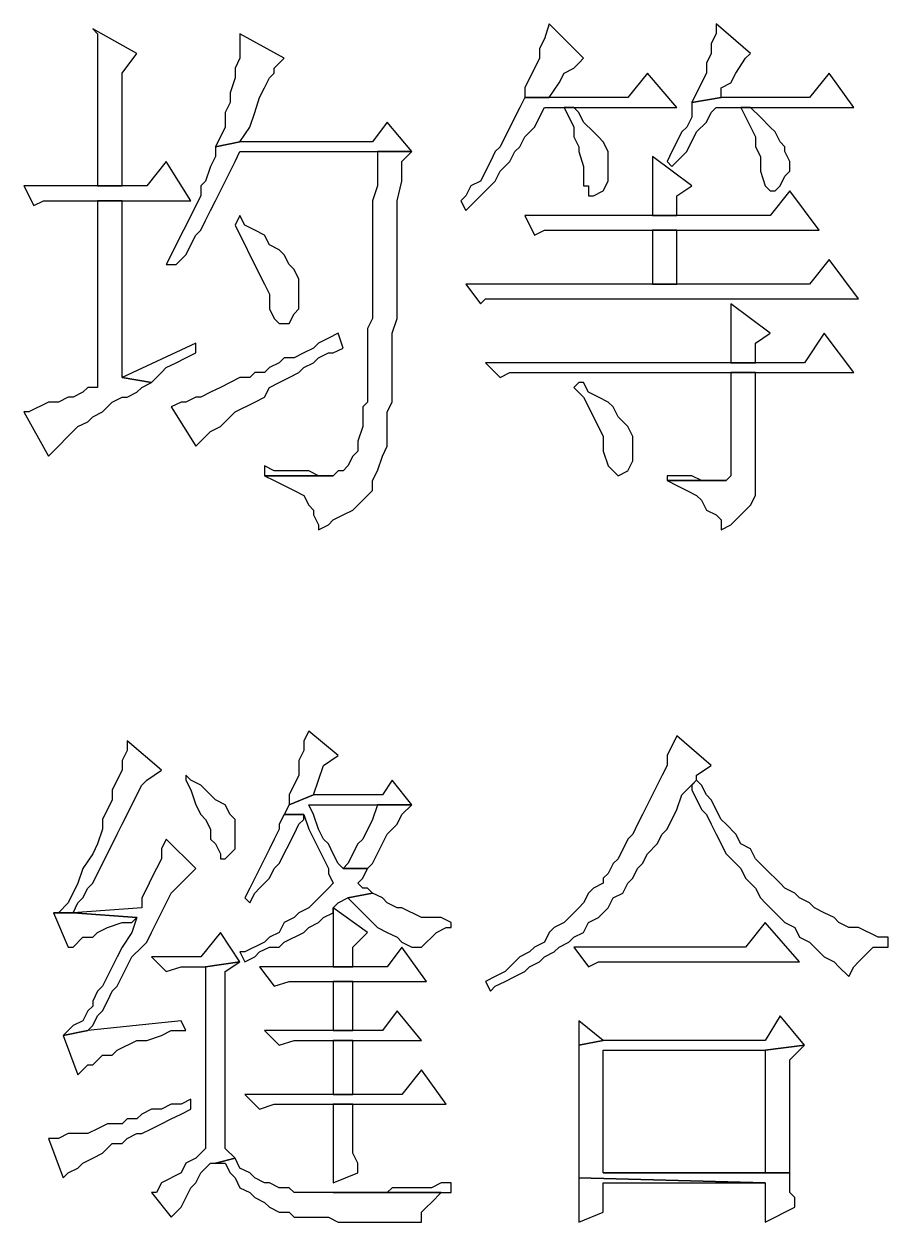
# Model space of a CAD drawing. Extents: x -15.4 to 0.8, y 0.3 to 11.8.
# Drawn here: x -1.4779 to -1.3313, y 10.1069 to 10.3102 of the extents above; entities that cross this region are included whole.
import ezdxf

# ---------------------------------------------------------------- set-up
doc = ezdxf.new("R2010")
doc.units = 0
doc.header["$MEASUREMENT"] = 0
doc.linetypes.add('AUSGEZOGEN', pattern=[0])
doc.layers.get('0').update_dxf_attribs({"linetype": 'AUSGEZOGEN'})

msp = doc.modelspace()

# ---------------------------------------------------------------- linework, layer by layer
for points in [[(-1.46628, 10.3094), (-1.46545, 10.30856), (-1.46545, 10.30856), (-1.46545, 10.28273), (-1.46545, 10.28273), (-1.46128, 10.28273), (-1.46128, 10.28273), (-1.46128, 10.3019), (-1.46128, 10.3019), (-1.45878, 10.30523), (-1.46628, 10.3094)], [(-1.38878, 10.31023), (-1.38961, 10.30773), (-1.38961, 10.30773), (-1.39045, 10.30606), (-1.39045, 10.30606), (-1.39045, 10.3044), (-1.39045, 10.3044), (-1.39295, 10.2994), (-1.39295, 10.2994), (-1.39295, 10.29773), (-1.39295, 10.29773), (-1.38878, 10.29773), (-1.38878, 10.29773), (-1.38711, 10.30023), (-1.38711, 10.30023), (-1.38628, 10.3019), (-1.38628, 10.3019), (-1.38461, 10.30273), (-1.38461, 10.30273), (-1.38378, 10.30356), (-1.38378, 10.30356), (-1.38295, 10.3044), (-1.38878, 10.31023)], [(-1.36045, 10.31023), (-1.36045, 10.30856), (-1.36045, 10.30856), (-1.36128, 10.3069), (-1.36128, 10.3069), (-1.36128, 10.30523), (-1.36128, 10.30523), (-1.36211, 10.30356), (-1.36211, 10.30356), (-1.36211, 10.3019), (-1.36211, 10.3019), (-1.36295, 10.30023), (-1.36295, 10.30023), (-1.36461, 10.2969), (-1.36461, 10.2969), (-1.35961, 10.29773), (-1.35961, 10.29773), (-1.35961, 10.2994), (-1.35961, 10.2994), (-1.35795, 10.30023), (-1.35795, 10.30023), (-1.35711, 10.3019), (-1.35711, 10.3019), (-1.35545, 10.3044), (-1.35545, 10.3044), (-1.35461, 10.30523), (-1.36045, 10.31023)], [(-1.44128, 10.30856), (-1.44128, 10.3044), (-1.44128, 10.3044), (-1.44211, 10.30273), (-1.44211, 10.30273), (-1.44211, 10.30106), (-1.44211, 10.30106), (-1.44295, 10.29856), (-1.44295, 10.29856), (-1.44295, 10.2969), (-1.44295, 10.2969), (-1.44378, 10.29523), (-1.44378, 10.29523), (-1.44378, 10.29273), (-1.44378, 10.29273), (-1.44545, 10.2894), (-1.44545, 10.2894), (-1.44128, 10.29023), (-1.44128, 10.29023), (-1.43961, 10.29273), (-1.43961, 10.29273), (-1.43878, 10.29523), (-1.43878, 10.29523), (-1.43795, 10.29773), (-1.43795, 10.29773), (-1.43711, 10.2994), (-1.43711, 10.2994), (-1.43628, 10.30106), (-1.43628, 10.30106), (-1.43545, 10.3019), (-1.43545, 10.3019), (-1.43545, 10.30273), (-1.43545, 10.30273), (-1.43378, 10.3044), (-1.44128, 10.30856)], [(-1.37211, 10.3019), (-1.37545, 10.29773), (-1.37545, 10.29773), (-1.39295, 10.29773), (-1.39295, 10.29773), (-1.39378, 10.29606), (-1.39378, 10.29606), (-1.39461, 10.2944), (-1.39461, 10.2944), (-1.39711, 10.2894), (-1.39711, 10.2894), (-1.39795, 10.28856), (-1.39795, 10.28856), (-1.39878, 10.2869), (-1.39878, 10.2869), (-1.40045, 10.28356), (-1.40045, 10.28356), (-1.40211, 10.28273), (-1.40211, 10.28273), (-1.40295, 10.28106), (-1.40295, 10.28106), (-1.40378, 10.28023), (-1.40378, 10.28023), (-1.40295, 10.27856), (-1.40295, 10.27856), (-1.39795, 10.28356), (-1.39795, 10.28356), (-1.39711, 10.28523), (-1.39711, 10.28523), (-1.39545, 10.2869), (-1.39545, 10.2869), (-1.39461, 10.28856), (-1.39461, 10.28856), (-1.39378, 10.2894), (-1.39378, 10.2894), (-1.39295, 10.29106), (-1.39295, 10.29106), (-1.39128, 10.29273), (-1.39128, 10.29273), (-1.38961, 10.29606), (-1.38961, 10.29606), (-1.36711, 10.29606), (-1.37211, 10.3019)], [(-1.34128, 10.3019), (-1.34461, 10.29773), (-1.34461, 10.29773), (-1.35961, 10.29773), (-1.35961, 10.29773), (-1.36461, 10.2969), (-1.36461, 10.2969), (-1.36461, 10.2944), (-1.36461, 10.2944), (-1.36545, 10.29273), (-1.36545, 10.29273), (-1.36628, 10.2919), (-1.36628, 10.2919), (-1.36795, 10.28856), (-1.36795, 10.28856), (-1.36878, 10.2869), (-1.36878, 10.2869), (-1.36795, 10.28606), (-1.36795, 10.28606), (-1.36628, 10.28773), (-1.36628, 10.28773), (-1.36545, 10.28856), (-1.36545, 10.28856), (-1.36378, 10.2919), (-1.36378, 10.2919), (-1.36211, 10.29356), (-1.36211, 10.29356), (-1.36128, 10.29523), (-1.36128, 10.29523), (-1.36045, 10.29606), (-1.36045, 10.29606), (-1.33711, 10.29606), (-1.34128, 10.3019)], [(-1.38461, 10.29606), (-1.38628, 10.29606), (-1.38628, 10.29606), (-1.38461, 10.29273), (-1.38461, 10.29273), (-1.38461, 10.29106), (-1.38461, 10.29106), (-1.38378, 10.2894), (-1.38378, 10.2894), (-1.38378, 10.28856), (-1.38378, 10.28856), (-1.38295, 10.28606), (-1.38295, 10.28606), (-1.38295, 10.28273), (-1.38295, 10.28273), (-1.38211, 10.28273), (-1.38211, 10.28273), (-1.38211, 10.28106), (-1.38211, 10.28106), (-1.38128, 10.28106), (-1.38128, 10.28106), (-1.37961, 10.2819), (-1.37961, 10.2819), (-1.37878, 10.28356), (-1.37878, 10.28356), (-1.37878, 10.28856), (-1.37878, 10.28856), (-1.37961, 10.29023), (-1.37961, 10.29023), (-1.38045, 10.29106), (-1.38045, 10.29106), (-1.38128, 10.2919), (-1.38128, 10.2919), (-1.38295, 10.29356), (-1.38295, 10.29356), (-1.38378, 10.29523), (-1.38461, 10.29606)], [(-1.35461, 10.29606), (-1.35628, 10.29606), (-1.35628, 10.29606), (-1.35378, 10.29106), (-1.35378, 10.29106), (-1.35378, 10.2894), (-1.35378, 10.2894), (-1.35295, 10.28773), (-1.35295, 10.28773), (-1.35295, 10.28523), (-1.35295, 10.28523), (-1.35211, 10.28273), (-1.35211, 10.28273), (-1.35128, 10.2819), (-1.35128, 10.2819), (-1.35045, 10.2819), (-1.35045, 10.2819), (-1.34961, 10.28273), (-1.34961, 10.28273), (-1.34878, 10.2844), (-1.34878, 10.2844), (-1.34795, 10.28523), (-1.34795, 10.28523), (-1.34795, 10.2869), (-1.34795, 10.2869), (-1.34878, 10.28856), (-1.34878, 10.28856), (-1.34878, 10.2894), (-1.34878, 10.2894), (-1.34961, 10.29023), (-1.34961, 10.29023), (-1.35045, 10.2919), (-1.35045, 10.2919), (-1.35128, 10.29273), (-1.35128, 10.29273), (-1.35295, 10.2944), (-1.35295, 10.2944), (-1.35461, 10.29606), (-1.35461, 10.29606)], [(-1.41628, 10.29356), (-1.41878, 10.29023), (-1.41878, 10.29023), (-1.44128, 10.29023), (-1.44128, 10.29023), (-1.44545, 10.2894), (-1.44545, 10.2894), (-1.44545, 10.28773), (-1.44545, 10.28773), (-1.44628, 10.28606), (-1.44628, 10.28606), (-1.44711, 10.28356), (-1.44711, 10.28356), (-1.44795, 10.28273), (-1.44795, 10.28273), (-1.44795, 10.28106), (-1.44795, 10.28106), (-1.45378, 10.2694), (-1.45378, 10.2694), (-1.45211, 10.2694), (-1.45211, 10.2694), (-1.45128, 10.27023), (-1.45128, 10.27023), (-1.45045, 10.27106), (-1.45045, 10.27106), (-1.44878, 10.2744), (-1.44878, 10.2744), (-1.44795, 10.27523), (-1.44795, 10.27523), (-1.44711, 10.2769), (-1.44711, 10.2769), (-1.44628, 10.27856), (-1.44628, 10.27856), (-1.44545, 10.28023), (-1.44545, 10.28023), (-1.44211, 10.2869), (-1.44211, 10.2869), (-1.44128, 10.28856), (-1.44128, 10.28856), (-1.41211, 10.28856), (-1.41628, 10.29356)], [(-1.45378, 10.2869), (-1.45711, 10.28273), (-1.45711, 10.28273), (-1.47795, 10.28273), (-1.47795, 10.28273), (-1.47628, 10.2794), (-1.47628, 10.2794), (-1.47461, 10.28023), (-1.47461, 10.28023), (-1.44961, 10.28023), (-1.45378, 10.2869)], [(-1.41211, 10.28856), (-1.41795, 10.28856), (-1.41795, 10.28856), (-1.41795, 10.28273), (-1.41795, 10.28273), (-1.41878, 10.28023), (-1.41878, 10.28023), (-1.41878, 10.26023), (-1.41878, 10.26023), (-1.41961, 10.25856), (-1.41961, 10.25856), (-1.41961, 10.24606), (-1.41961, 10.24606), (-1.42045, 10.24523), (-1.42045, 10.24523), (-1.42045, 10.2419), (-1.42045, 10.2419), (-1.42128, 10.2394), (-1.42128, 10.2394), (-1.42128, 10.23773), (-1.42128, 10.23773), (-1.42211, 10.2369), (-1.42211, 10.2369), (-1.42295, 10.23523), (-1.42295, 10.23523), (-1.42378, 10.2344), (-1.42378, 10.2344), (-1.42461, 10.2344), (-1.42461, 10.2344), (-1.42545, 10.23356), (-1.42545, 10.23356), (-1.43711, 10.23356), (-1.43711, 10.23356), (-1.43545, 10.23273), (-1.43545, 10.23273), (-1.43378, 10.2319), (-1.43378, 10.2319), (-1.43211, 10.23106), (-1.43211, 10.23106), (-1.43045, 10.23023), (-1.43045, 10.23023), (-1.42961, 10.22856), (-1.42961, 10.22856), (-1.42878, 10.22773), (-1.42878, 10.22773), (-1.42878, 10.2269), (-1.42878, 10.2269), (-1.42795, 10.22523), (-1.42795, 10.22523), (-1.42795, 10.2244), (-1.42795, 10.2244), (-1.42628, 10.22523), (-1.42628, 10.22523), (-1.42545, 10.22606), (-1.42545, 10.22606), (-1.42378, 10.2269), (-1.42378, 10.2269), (-1.42211, 10.22773), (-1.42211, 10.22773), (-1.42128, 10.22856), (-1.42128, 10.22856), (-1.42045, 10.2294), (-1.42045, 10.2294), (-1.41961, 10.23023), (-1.41961, 10.23023), (-1.41878, 10.23106), (-1.41878, 10.23106), (-1.41878, 10.23273), (-1.41878, 10.23273), (-1.41795, 10.2344), (-1.41795, 10.2344), (-1.41711, 10.2369), (-1.41711, 10.2369), (-1.41628, 10.23856), (-1.41628, 10.23856), (-1.41628, 10.2444), (-1.41628, 10.2444), (-1.41545, 10.24606), (-1.41545, 10.24606), (-1.41545, 10.25773), (-1.41545, 10.25773), (-1.41461, 10.26023), (-1.41461, 10.26023), (-1.41461, 10.28023), (-1.41461, 10.28023), (-1.41378, 10.28356), (-1.41378, 10.28356), (-1.41378, 10.2869), (-1.41211, 10.28856)], [(-1.37128, 10.28773), (-1.37128, 10.27773), (-1.37128, 10.27773), (-1.36711, 10.27773), (-1.36711, 10.27773), (-1.36711, 10.28106), (-1.36711, 10.28106), (-1.36461, 10.28273), (-1.37128, 10.28773)], [(-1.34795, 10.2819), (-1.35128, 10.27773), (-1.35128, 10.27773), (-1.39295, 10.27773), (-1.39295, 10.27773), (-1.39128, 10.2744), (-1.39128, 10.2744), (-1.38961, 10.27523), (-1.38961, 10.27523), (-1.34295, 10.27523), (-1.34795, 10.2819)], [(-1.46128, 10.28023), (-1.46545, 10.28023), (-1.46545, 10.28023), (-1.46545, 10.24856), (-1.46545, 10.24856), (-1.46711, 10.24856), (-1.46711, 10.24856), (-1.46795, 10.24773), (-1.46795, 10.24773), (-1.46961, 10.2469), (-1.46961, 10.2469), (-1.47045, 10.2469), (-1.47045, 10.2469), (-1.47211, 10.24606), (-1.47211, 10.24606), (-1.47378, 10.24606), (-1.47378, 10.24606), (-1.47711, 10.2444), (-1.47711, 10.2444), (-1.47795, 10.2444), (-1.47795, 10.2444), (-1.47378, 10.2369), (-1.47378, 10.2369), (-1.46878, 10.2419), (-1.46878, 10.2419), (-1.46711, 10.24273), (-1.46711, 10.24273), (-1.46628, 10.24356), (-1.46628, 10.24356), (-1.46461, 10.2444), (-1.46461, 10.2444), (-1.46295, 10.24606), (-1.46295, 10.24606), (-1.46128, 10.2469), (-1.46128, 10.2469), (-1.46045, 10.2469), (-1.46045, 10.2469), (-1.45878, 10.24773), (-1.45878, 10.24773), (-1.45795, 10.24856), (-1.45795, 10.24856), (-1.45628, 10.2494), (-1.45628, 10.2494), (-1.46128, 10.25023), (-1.46128, 10.28023)], [(-1.44128, 10.27773), (-1.44211, 10.27606), (-1.44211, 10.27606), (-1.43795, 10.26773), (-1.43795, 10.26773), (-1.43711, 10.26606), (-1.43711, 10.26606), (-1.43628, 10.2644), (-1.43628, 10.2644), (-1.43628, 10.2619), (-1.43628, 10.2619), (-1.43545, 10.26023), (-1.43545, 10.26023), (-1.43461, 10.2594), (-1.43461, 10.2594), (-1.43295, 10.2594), (-1.43295, 10.2594), (-1.43211, 10.26106), (-1.43211, 10.26106), (-1.43128, 10.2619), (-1.43128, 10.2619), (-1.43128, 10.2669), (-1.43128, 10.2669), (-1.43211, 10.26856), (-1.43211, 10.26856), (-1.43295, 10.2694), (-1.43295, 10.2694), (-1.43378, 10.27106), (-1.43378, 10.27106), (-1.43461, 10.2719), (-1.43461, 10.2719), (-1.43628, 10.27273), (-1.43628, 10.27273), (-1.43711, 10.2744), (-1.43711, 10.2744), (-1.43878, 10.27523), (-1.43878, 10.27523), (-1.44045, 10.27606), (-1.44128, 10.27773)], [(-1.36711, 10.26606), (-1.36711, 10.27523), (-1.36711, 10.27523), (-1.37128, 10.27523), (-1.37128, 10.27523), (-1.37128, 10.26606), (-1.37128, 10.26606), (-1.36711, 10.26606), (-1.36711, 10.26606)], [(-1.34128, 10.27023), (-1.34461, 10.26606), (-1.34461, 10.26606), (-1.40295, 10.26606), (-1.40295, 10.26606), (-1.40045, 10.26273), (-1.40045, 10.26273), (-1.39961, 10.26356), (-1.39961, 10.26356), (-1.33628, 10.26356), (-1.34128, 10.27023)], [(-1.35795, 10.26273), (-1.35795, 10.25273), (-1.35795, 10.25273), (-1.35378, 10.25273), (-1.35378, 10.25273), (-1.35378, 10.25606), (-1.35378, 10.25606), (-1.35128, 10.25773), (-1.35795, 10.26273)], [(-1.42461, 10.25773), (-1.42628, 10.2569), (-1.42628, 10.2569), (-1.42795, 10.25606), (-1.42795, 10.25606), (-1.42878, 10.25523), (-1.42878, 10.25523), (-1.43045, 10.2544), (-1.43045, 10.2544), (-1.43211, 10.25356), (-1.43211, 10.25356), (-1.43378, 10.25356), (-1.43378, 10.25356), (-1.43461, 10.25273), (-1.43461, 10.25273), (-1.43628, 10.2519), (-1.43628, 10.2519), (-1.43711, 10.25106), (-1.43711, 10.25106), (-1.43878, 10.25106), (-1.43878, 10.25106), (-1.43961, 10.25023), (-1.43961, 10.25023), (-1.44128, 10.25023), (-1.44128, 10.25023), (-1.44295, 10.2494), (-1.44295, 10.2494), (-1.44461, 10.24856), (-1.44461, 10.24856), (-1.44628, 10.24773), (-1.44628, 10.24773), (-1.44795, 10.2469), (-1.44795, 10.2469), (-1.44878, 10.2469), (-1.44878, 10.2469), (-1.45045, 10.24606), (-1.45045, 10.24606), (-1.45128, 10.24606), (-1.45128, 10.24606), (-1.45295, 10.24523), (-1.45295, 10.24523), (-1.44878, 10.23856), (-1.44878, 10.23856), (-1.44628, 10.24106), (-1.44628, 10.24106), (-1.44461, 10.2419), (-1.44461, 10.2419), (-1.44211, 10.2444), (-1.44211, 10.2444), (-1.43878, 10.24606), (-1.43878, 10.24606), (-1.43711, 10.2469), (-1.43711, 10.2469), (-1.43628, 10.24856), (-1.43628, 10.24856), (-1.43461, 10.2494), (-1.43461, 10.2494), (-1.43295, 10.25023), (-1.43295, 10.25023), (-1.43128, 10.25106), (-1.43128, 10.25106), (-1.43045, 10.2519), (-1.43045, 10.2519), (-1.42878, 10.25273), (-1.42878, 10.25273), (-1.42795, 10.25356), (-1.42795, 10.25356), (-1.42628, 10.2544), (-1.42628, 10.2544), (-1.42545, 10.2544), (-1.42545, 10.2544), (-1.42378, 10.25523), (-1.42461, 10.25773)], [(-1.34211, 10.25773), (-1.34545, 10.25273), (-1.34545, 10.25273), (-1.39961, 10.25273), (-1.39961, 10.25273), (-1.39711, 10.25023), (-1.39711, 10.25023), (-1.39545, 10.25106), (-1.39545, 10.25106), (-1.33711, 10.25106), (-1.34211, 10.25773)], [(-1.44878, 10.25606), (-1.46128, 10.25023), (-1.46128, 10.25023), (-1.45628, 10.2494), (-1.45628, 10.2494), (-1.45461, 10.25106), (-1.45461, 10.25106), (-1.45378, 10.2519), (-1.45378, 10.2519), (-1.45211, 10.25273), (-1.45211, 10.25273), (-1.45045, 10.25356), (-1.45045, 10.25356), (-1.44878, 10.2544), (-1.44878, 10.25606)], [(-1.35378, 10.25106), (-1.35795, 10.25106), (-1.35795, 10.25106), (-1.35795, 10.23356), (-1.35795, 10.23356), (-1.35878, 10.23273), (-1.35878, 10.23273), (-1.36878, 10.23273), (-1.36878, 10.23273), (-1.36711, 10.2319), (-1.36711, 10.2319), (-1.36545, 10.23106), (-1.36545, 10.23106), (-1.36378, 10.23023), (-1.36378, 10.23023), (-1.36295, 10.2294), (-1.36295, 10.2294), (-1.36211, 10.22773), (-1.36211, 10.22773), (-1.36045, 10.2269), (-1.36045, 10.2269), (-1.35961, 10.22606), (-1.35961, 10.22606), (-1.35961, 10.2244), (-1.35961, 10.2244), (-1.35795, 10.22523), (-1.35795, 10.22523), (-1.35628, 10.2269), (-1.35628, 10.2269), (-1.35545, 10.22773), (-1.35545, 10.22773), (-1.35461, 10.22856), (-1.35461, 10.22856), (-1.35378, 10.23023), (-1.35378, 10.23023), (-1.35378, 10.2344), (-1.35378, 10.25106)], [(-1.38378, 10.2494), (-1.38461, 10.24856), (-1.38461, 10.24856), (-1.38295, 10.2469), (-1.38295, 10.2469), (-1.38211, 10.24523), (-1.38211, 10.24523), (-1.37961, 10.24023), (-1.37961, 10.24023), (-1.37961, 10.23773), (-1.37961, 10.23773), (-1.37878, 10.23523), (-1.37878, 10.23523), (-1.37795, 10.2344), (-1.37795, 10.2344), (-1.37711, 10.23356), (-1.37711, 10.23356), (-1.37545, 10.2344), (-1.37545, 10.2344), (-1.37461, 10.23606), (-1.37461, 10.23606), (-1.37461, 10.24023), (-1.37461, 10.24023), (-1.37545, 10.2419), (-1.37545, 10.2419), (-1.37711, 10.24356), (-1.37711, 10.24356), (-1.37795, 10.24523), (-1.37795, 10.24523), (-1.37878, 10.24606), (-1.37878, 10.24606), (-1.38045, 10.2469), (-1.38045, 10.2469), (-1.38211, 10.24773), (-1.38211, 10.24773), (-1.38295, 10.2494), (-1.38378, 10.2494)], [(-1.43711, 10.23523), (-1.43711, 10.23356), (-1.43711, 10.23356), (-1.42545, 10.23356), (-1.42545, 10.23356), (-1.42795, 10.23356), (-1.42795, 10.23356), (-1.42961, 10.2344), (-1.42961, 10.2344), (-1.43545, 10.2344), (-1.43711, 10.23523)], [(-1.36878, 10.23356), (-1.36878, 10.23273), (-1.36878, 10.23273), (-1.35878, 10.23273), (-1.35878, 10.23273), (-1.36295, 10.23273), (-1.36295, 10.23273), (-1.36461, 10.23356), (-1.36461, 10.23356), (-1.36711, 10.23356), (-1.36878, 10.23356)], [(-1.42961, 10.19023), (-1.43045, 10.18856), (-1.43045, 10.18856), (-1.43045, 10.1869), (-1.43045, 10.1869), (-1.43128, 10.18523), (-1.43128, 10.18523), (-1.43128, 10.18273), (-1.43128, 10.18273), (-1.43295, 10.1794), (-1.43295, 10.1794), (-1.43295, 10.17773), (-1.43295, 10.17773), (-1.42878, 10.1794), (-1.42878, 10.1794), (-1.42711, 10.1844), (-1.42711, 10.1844), (-1.42461, 10.18606), (-1.42961, 10.19023)], [(-1.36711, 10.1894), (-1.36878, 10.18606), (-1.36878, 10.18606), (-1.36878, 10.1844), (-1.36878, 10.1844), (-1.36961, 10.18273), (-1.36961, 10.18273), (-1.37295, 10.17606), (-1.37295, 10.17606), (-1.37378, 10.1744), (-1.37378, 10.1744), (-1.37461, 10.17273), (-1.37461, 10.17273), (-1.37545, 10.1719), (-1.37545, 10.1719), (-1.37711, 10.16856), (-1.37711, 10.16856), (-1.37795, 10.16773), (-1.37795, 10.16773), (-1.37878, 10.16606), (-1.37878, 10.16606), (-1.37961, 10.16523), (-1.37961, 10.16523), (-1.37961, 10.1644), (-1.37961, 10.1644), (-1.38128, 10.16356), (-1.38128, 10.16356), (-1.38211, 10.16273), (-1.38211, 10.16273), (-1.38295, 10.16106), (-1.38295, 10.16106), (-1.38378, 10.16023), (-1.38378, 10.16023), (-1.38628, 10.15773), (-1.38628, 10.15773), (-1.38795, 10.1569), (-1.38795, 10.1569), (-1.38878, 10.15606), (-1.38878, 10.15606), (-1.38961, 10.1544), (-1.38961, 10.1544), (-1.39128, 10.15356), (-1.39128, 10.15356), (-1.39211, 10.15273), (-1.39211, 10.15273), (-1.39378, 10.1519), (-1.39378, 10.1519), (-1.39545, 10.15023), (-1.39545, 10.15023), (-1.39628, 10.1494), (-1.39628, 10.1494), (-1.39795, 10.14856), (-1.39795, 10.14856), (-1.39961, 10.14773), (-1.39961, 10.14773), (-1.39878, 10.14606), (-1.39878, 10.14606), (-1.39795, 10.1469), (-1.39795, 10.1469), (-1.39628, 10.14773), (-1.39628, 10.14773), (-1.39461, 10.14856), (-1.39461, 10.14856), (-1.39295, 10.1494), (-1.39295, 10.1494), (-1.39211, 10.15023), (-1.39211, 10.15023), (-1.39045, 10.15106), (-1.39045, 10.15106), (-1.38961, 10.1519), (-1.38961, 10.1519), (-1.38795, 10.15273), (-1.38795, 10.15273), (-1.38711, 10.15356), (-1.38711, 10.15356), (-1.38545, 10.1544), (-1.38545, 10.1544), (-1.38461, 10.15523), (-1.38461, 10.15523), (-1.38295, 10.15606), (-1.38295, 10.15606), (-1.38211, 10.15773), (-1.38211, 10.15773), (-1.38045, 10.15856), (-1.38045, 10.15856), (-1.37878, 10.16023), (-1.37878, 10.16023), (-1.37795, 10.1619), (-1.37795, 10.1619), (-1.37628, 10.16273), (-1.37628, 10.16273), (-1.37545, 10.1644), (-1.37545, 10.1644), (-1.37461, 10.16523), (-1.37461, 10.16523), (-1.37378, 10.1669), (-1.37378, 10.1669), (-1.37295, 10.16773), (-1.37295, 10.16773), (-1.37211, 10.1694), (-1.37211, 10.1694), (-1.37045, 10.17106), (-1.37045, 10.17106), (-1.36961, 10.17273), (-1.36961, 10.17273), (-1.36878, 10.17356), (-1.36878, 10.17356), (-1.36711, 10.1769), (-1.36711, 10.1769), (-1.36628, 10.1794), (-1.36628, 10.1794), (-1.36378, 10.1819), (-1.36378, 10.1819), (-1.36378, 10.18273), (-1.36378, 10.18273), (-1.36128, 10.1844), (-1.36711, 10.1894)], [(-1.46045, 10.18856), (-1.46045, 10.1869), (-1.46045, 10.1869), (-1.46128, 10.18523), (-1.46128, 10.18523), (-1.46128, 10.18356), (-1.46128, 10.18356), (-1.46295, 10.18023), (-1.46295, 10.18023), (-1.46295, 10.17856), (-1.46295, 10.17856), (-1.46461, 10.17523), (-1.46461, 10.17523), (-1.46461, 10.17356), (-1.46461, 10.17356), (-1.46545, 10.17106), (-1.46545, 10.17106), (-1.46628, 10.1694), (-1.46628, 10.1694), (-1.46795, 10.1669), (-1.46795, 10.1669), (-1.46878, 10.1644), (-1.46878, 10.1644), (-1.47045, 10.16106), (-1.47045, 10.16106), (-1.47211, 10.1594), (-1.47211, 10.1594), (-1.47295, 10.1594), (-1.47295, 10.1594), (-1.46961, 10.1594), (-1.46961, 10.1594), (-1.46878, 10.16106), (-1.46878, 10.16106), (-1.46795, 10.1619), (-1.46795, 10.1619), (-1.46711, 10.16356), (-1.46711, 10.16356), (-1.46628, 10.1644), (-1.46628, 10.1644), (-1.46211, 10.17273), (-1.46211, 10.17273), (-1.46128, 10.1744), (-1.46128, 10.1744), (-1.45795, 10.18106), (-1.45795, 10.18106), (-1.45711, 10.1819), (-1.45711, 10.1819), (-1.45461, 10.18356), (-1.46045, 10.18856)], [(-1.45045, 10.18273), (-1.45045, 10.1819), (-1.45045, 10.1819), (-1.44961, 10.18023), (-1.44961, 10.18023), (-1.44878, 10.17773), (-1.44878, 10.17773), (-1.44795, 10.17606), (-1.44795, 10.17606), (-1.44711, 10.17523), (-1.44711, 10.17523), (-1.44628, 10.17356), (-1.44628, 10.17356), (-1.44628, 10.1719), (-1.44628, 10.1719), (-1.44545, 10.17106), (-1.44545, 10.17106), (-1.44461, 10.1694), (-1.44461, 10.1694), (-1.44461, 10.16856), (-1.44461, 10.16856), (-1.44378, 10.16856), (-1.44378, 10.16856), (-1.44295, 10.1694), (-1.44295, 10.1694), (-1.44211, 10.17023), (-1.44211, 10.17023), (-1.44211, 10.17523), (-1.44211, 10.17523), (-1.44295, 10.17606), (-1.44295, 10.17606), (-1.44378, 10.17773), (-1.44378, 10.17773), (-1.44545, 10.17856), (-1.44545, 10.17856), (-1.44628, 10.1794), (-1.44628, 10.1794), (-1.44795, 10.18106), (-1.44795, 10.18106), (-1.44961, 10.1819), (-1.45045, 10.18273)], [(-1.41545, 10.1819), (-1.41711, 10.1794), (-1.41711, 10.1794), (-1.42878, 10.1794), (-1.42878, 10.1794), (-1.43295, 10.17773), (-1.43295, 10.17773), (-1.43378, 10.17606), (-1.43378, 10.17606), (-1.43045, 10.17606), (-1.43045, 10.17606), (-1.42961, 10.17356), (-1.42961, 10.17356), (-1.42628, 10.1669), (-1.42628, 10.1669), (-1.42628, 10.16606), (-1.42628, 10.16606), (-1.42545, 10.1644), (-1.42545, 10.1644), (-1.42628, 10.16356), (-1.42628, 10.16356), (-1.42711, 10.16273), (-1.42711, 10.16273), (-1.42961, 10.16023), (-1.42961, 10.16023), (-1.43128, 10.1594), (-1.43128, 10.1594), (-1.43211, 10.15856), (-1.43211, 10.15856), (-1.43378, 10.15773), (-1.43378, 10.15773), (-1.43461, 10.15606), (-1.43461, 10.15606), (-1.43628, 10.15523), (-1.43628, 10.15523), (-1.43711, 10.1544), (-1.43711, 10.1544), (-1.44045, 10.15273), (-1.44045, 10.15273), (-1.44128, 10.15273), (-1.44128, 10.15273), (-1.44045, 10.15106), (-1.44045, 10.15106), (-1.43878, 10.1519), (-1.43878, 10.1519), (-1.43795, 10.15273), (-1.43795, 10.15273), (-1.43628, 10.15356), (-1.43628, 10.15356), (-1.43461, 10.15356), (-1.43461, 10.15356), (-1.43378, 10.1544), (-1.43378, 10.1544), (-1.43045, 10.15606), (-1.43045, 10.15606), (-1.42961, 10.1569), (-1.42961, 10.1569), (-1.42795, 10.15773), (-1.42795, 10.15773), (-1.42711, 10.15856), (-1.42711, 10.15856), (-1.42545, 10.1594), (-1.42545, 10.1594), (-1.42545, 10.16023), (-1.42545, 10.16023), (-1.42461, 10.16106), (-1.42461, 10.16106), (-1.42295, 10.1619), (-1.42295, 10.1619), (-1.41878, 10.16273), (-1.41878, 10.16273), (-1.41961, 10.16356), (-1.41961, 10.16356), (-1.42045, 10.16356), (-1.42045, 10.16356), (-1.42128, 10.1644), (-1.42128, 10.1644), (-1.42045, 10.16523), (-1.42045, 10.16523), (-1.41961, 10.1669), (-1.41961, 10.1669), (-1.42378, 10.1669), (-1.42378, 10.1669), (-1.42461, 10.16773), (-1.42461, 10.16773), (-1.42545, 10.1694), (-1.42545, 10.1694), (-1.42628, 10.17106), (-1.42628, 10.17106), (-1.42711, 10.1719), (-1.42711, 10.1719), (-1.42795, 10.17356), (-1.42795, 10.17356), (-1.42878, 10.17606), (-1.42878, 10.17606), (-1.42961, 10.17773), (-1.42961, 10.17773), (-1.41211, 10.17773), (-1.41545, 10.1819)], [(-1.36378, 10.1819), (-1.36461, 10.18106), (-1.36461, 10.18106), (-1.36461, 10.18023), (-1.36461, 10.18023), (-1.36295, 10.1769), (-1.36295, 10.1769), (-1.36211, 10.17606), (-1.36211, 10.17606), (-1.36128, 10.1744), (-1.36128, 10.1744), (-1.36045, 10.17273), (-1.36045, 10.17273), (-1.35878, 10.1694), (-1.35878, 10.1694), (-1.35711, 10.16773), (-1.35711, 10.16773), (-1.35628, 10.1669), (-1.35628, 10.1669), (-1.35545, 10.16523), (-1.35545, 10.16523), (-1.35461, 10.1644), (-1.35461, 10.1644), (-1.35378, 10.16356), (-1.35378, 10.16356), (-1.35295, 10.1619), (-1.35295, 10.1619), (-1.35211, 10.16106), (-1.35211, 10.16106), (-1.34878, 10.15773), (-1.34878, 10.15773), (-1.34711, 10.1569), (-1.34711, 10.1569), (-1.34628, 10.15523), (-1.34628, 10.15523), (-1.34461, 10.1544), (-1.34461, 10.1544), (-1.34378, 10.15356), (-1.34378, 10.15356), (-1.34211, 10.1519), (-1.34211, 10.1519), (-1.34045, 10.15106), (-1.34045, 10.15106), (-1.33961, 10.15023), (-1.33961, 10.15023), (-1.33795, 10.14856), (-1.33795, 10.14856), (-1.33711, 10.15023), (-1.33711, 10.15023), (-1.33628, 10.15106), (-1.33628, 10.15106), (-1.33378, 10.15356), (-1.33378, 10.15356), (-1.33128, 10.15356), (-1.33128, 10.15356), (-1.33128, 10.15523), (-1.33128, 10.15523), (-1.33295, 10.15523), (-1.33295, 10.15523), (-1.33628, 10.1569), (-1.33628, 10.1569), (-1.33795, 10.1569), (-1.33795, 10.1569), (-1.33961, 10.15773), (-1.33961, 10.15773), (-1.34045, 10.15856), (-1.34045, 10.15856), (-1.34211, 10.1594), (-1.34211, 10.1594), (-1.34378, 10.16023), (-1.34378, 10.16023), (-1.34461, 10.16106), (-1.34461, 10.16106), (-1.34628, 10.1619), (-1.34628, 10.1619), (-1.34711, 10.16273), (-1.34711, 10.16273), (-1.34878, 10.16356), (-1.34878, 10.16356), (-1.34961, 10.1644), (-1.34961, 10.1644), (-1.35045, 10.16523), (-1.35045, 10.16523), (-1.35128, 10.16606), (-1.35128, 10.16606), (-1.35211, 10.1669), (-1.35211, 10.1669), (-1.35378, 10.16856), (-1.35378, 10.16856), (-1.35461, 10.17023), (-1.35461, 10.17023), (-1.35628, 10.17106), (-1.35628, 10.17106), (-1.35711, 10.17273), (-1.35711, 10.17273), (-1.35878, 10.1744), (-1.35878, 10.1744), (-1.35961, 10.17523), (-1.35961, 10.17523), (-1.36128, 10.17856), (-1.36128, 10.17856), (-1.36211, 10.1794), (-1.36211, 10.1794), (-1.36295, 10.18106), (-1.36378, 10.1819)], [(-1.41211, 10.17773), (-1.41795, 10.17773), (-1.41795, 10.17773), (-1.41878, 10.17523), (-1.41878, 10.17523), (-1.42045, 10.1719), (-1.42045, 10.1719), (-1.42128, 10.17106), (-1.42128, 10.17106), (-1.42295, 10.16773), (-1.42295, 10.16773), (-1.42378, 10.1669), (-1.42378, 10.1669), (-1.41961, 10.1669), (-1.41961, 10.1669), (-1.41878, 10.16773), (-1.41878, 10.16773), (-1.41628, 10.17273), (-1.41628, 10.17273), (-1.41461, 10.1744), (-1.41461, 10.1744), (-1.41378, 10.17606), (-1.41211, 10.17773)], [(-1.43378, 10.17606), (-1.43461, 10.1744), (-1.43461, 10.1744), (-1.43461, 10.17356), (-1.43461, 10.17356), (-1.43545, 10.1719), (-1.43545, 10.1719), (-1.43628, 10.17023), (-1.43628, 10.17023), (-1.43961, 10.16356), (-1.43961, 10.16356), (-1.44045, 10.1619), (-1.44045, 10.1619), (-1.43961, 10.16106), (-1.43961, 10.16106), (-1.43878, 10.16273), (-1.43878, 10.16273), (-1.43795, 10.16356), (-1.43795, 10.16356), (-1.43628, 10.16523), (-1.43628, 10.16523), (-1.43545, 10.1669), (-1.43545, 10.1669), (-1.43461, 10.16773), (-1.43461, 10.16773), (-1.43211, 10.17273), (-1.43211, 10.17273), (-1.43128, 10.1744), (-1.43128, 10.1744), (-1.43045, 10.17523), (-1.43045, 10.17523), (-1.43045, 10.17606), (-1.43378, 10.17606)], [(-1.45378, 10.1719), (-1.45461, 10.17023), (-1.45461, 10.17023), (-1.45461, 10.16856), (-1.45461, 10.16856), (-1.45628, 10.16523), (-1.45628, 10.16523), (-1.45711, 10.16356), (-1.45711, 10.16356), (-1.45795, 10.1619), (-1.45795, 10.1619), (-1.45795, 10.16023), (-1.45795, 10.16023), (-1.46961, 10.1594), (-1.46961, 10.1594), (-1.45878, 10.15856), (-1.45878, 10.15856), (-1.45961, 10.15606), (-1.45961, 10.15606), (-1.46128, 10.15356), (-1.46128, 10.15356), (-1.46211, 10.1519), (-1.46211, 10.1519), (-1.46461, 10.1469), (-1.46461, 10.1469), (-1.46545, 10.14606), (-1.46545, 10.14606), (-1.46628, 10.1444), (-1.46628, 10.1444), (-1.46628, 10.14356), (-1.46628, 10.14356), (-1.46711, 10.14273), (-1.46711, 10.14273), (-1.46795, 10.14106), (-1.46795, 10.14106), (-1.46961, 10.14023), (-1.46961, 10.14023), (-1.47128, 10.13856), (-1.47128, 10.13856), (-1.46711, 10.1394), (-1.46711, 10.1394), (-1.46628, 10.14023), (-1.46628, 10.14023), (-1.46545, 10.1419), (-1.46545, 10.1419), (-1.46461, 10.14273), (-1.46461, 10.14273), (-1.46378, 10.1444), (-1.46378, 10.1444), (-1.46295, 10.14606), (-1.46295, 10.14606), (-1.46211, 10.1469), (-1.46211, 10.1469), (-1.45961, 10.1519), (-1.45961, 10.1519), (-1.45795, 10.15356), (-1.45795, 10.15356), (-1.45711, 10.1544), (-1.45711, 10.1544), (-1.45628, 10.15606), (-1.45628, 10.15606), (-1.45295, 10.16273), (-1.45295, 10.16273), (-1.45128, 10.1644), (-1.45128, 10.1644), (-1.44878, 10.1669), (-1.45378, 10.1719)], [(-1.41878, 10.16273), (-1.42295, 10.1619), (-1.42295, 10.1619), (-1.41795, 10.1569), (-1.41795, 10.1569), (-1.41628, 10.15606), (-1.41628, 10.15606), (-1.41461, 10.15523), (-1.41461, 10.15523), (-1.41378, 10.1544), (-1.41378, 10.1544), (-1.41211, 10.15356), (-1.41211, 10.15356), (-1.41045, 10.15356), (-1.41045, 10.15356), (-1.40795, 10.15606), (-1.40795, 10.15606), (-1.40628, 10.1569), (-1.40628, 10.1569), (-1.40545, 10.1569), (-1.40545, 10.1569), (-1.40545, 10.15773), (-1.40545, 10.15773), (-1.40711, 10.15856), (-1.40711, 10.15856), (-1.41045, 10.15856), (-1.41045, 10.15856), (-1.41378, 10.16023), (-1.41378, 10.16023), (-1.41461, 10.16023), (-1.41461, 10.16023), (-1.41628, 10.16106), (-1.41628, 10.16106), (-1.41711, 10.1619), (-1.41878, 10.16273)], [(-1.47295, 10.1594), (-1.47045, 10.15356), (-1.47045, 10.15356), (-1.46961, 10.15356), (-1.46961, 10.15356), (-1.46795, 10.15523), (-1.46795, 10.15523), (-1.46628, 10.15523), (-1.46628, 10.15523), (-1.46545, 10.15606), (-1.46545, 10.15606), (-1.46378, 10.1569), (-1.46378, 10.1569), (-1.46128, 10.15773), (-1.46128, 10.15773), (-1.45961, 10.15773), (-1.45961, 10.15773), (-1.45878, 10.15856), (-1.45878, 10.15856), (-1.46961, 10.1594), (-1.46961, 10.1594), (-1.47295, 10.1594), (-1.47295, 10.1594)], [(-1.42545, 10.16023), (-1.42545, 10.15023), (-1.42545, 10.15023), (-1.42211, 10.15023), (-1.42211, 10.15023), (-1.42211, 10.15356), (-1.42211, 10.15356), (-1.41961, 10.15606), (-1.42545, 10.16023)], [(-1.35211, 10.15773), (-1.35545, 10.15356), (-1.35545, 10.15356), (-1.38461, 10.15356), (-1.38461, 10.15356), (-1.38211, 10.15023), (-1.38211, 10.15023), (-1.38045, 10.15106), (-1.38045, 10.15106), (-1.34628, 10.15106), (-1.35211, 10.15773)], [(-1.44461, 10.15606), (-1.44795, 10.1519), (-1.44795, 10.1519), (-1.45628, 10.1519), (-1.45628, 10.1519), (-1.45378, 10.1494), (-1.45378, 10.1494), (-1.45128, 10.15023), (-1.45128, 10.15023), (-1.44711, 10.15023), (-1.44711, 10.15023), (-1.44128, 10.15106), (-1.44461, 10.15606)], [(-1.41378, 10.15356), (-1.41628, 10.15023), (-1.41628, 10.15023), (-1.43795, 10.15023), (-1.43795, 10.15023), (-1.43545, 10.1469), (-1.43545, 10.1469), (-1.43295, 10.14773), (-1.43295, 10.14773), (-1.40961, 10.14773), (-1.41378, 10.15356)], [(-1.44128, 10.15106), (-1.44711, 10.15023), (-1.44711, 10.15023), (-1.44711, 10.1194), (-1.44711, 10.1194), (-1.44878, 10.11773), (-1.44878, 10.11773), (-1.45045, 10.1169), (-1.45045, 10.1169), (-1.45128, 10.11523), (-1.45128, 10.11523), (-1.45461, 10.11356), (-1.45461, 10.11356), (-1.45545, 10.1119), (-1.45545, 10.1119), (-1.45628, 10.1119), (-1.45628, 10.1119), (-1.45295, 10.10773), (-1.45295, 10.10773), (-1.45128, 10.1094), (-1.45128, 10.1094), (-1.44961, 10.11273), (-1.44961, 10.11273), (-1.44878, 10.11356), (-1.44878, 10.11356), (-1.44795, 10.11523), (-1.44795, 10.11523), (-1.44628, 10.1169), (-1.44628, 10.1169), (-1.44545, 10.1169), (-1.44545, 10.1169), (-1.44211, 10.11773), (-1.44211, 10.11773), (-1.44378, 10.1194), (-1.44378, 10.1194), (-1.44378, 10.1494), (-1.44128, 10.15106)], [(-1.42211, 10.1394), (-1.42211, 10.14773), (-1.42211, 10.14773), (-1.42545, 10.14773), (-1.42545, 10.14773), (-1.42545, 10.1394), (-1.42545, 10.1394), (-1.42211, 10.1394), (-1.42211, 10.1394)], [(-1.41461, 10.14273), (-1.41711, 10.1394), (-1.41711, 10.1394), (-1.43711, 10.1394), (-1.43711, 10.1394), (-1.43461, 10.1369), (-1.43461, 10.1369), (-1.43211, 10.13773), (-1.43211, 10.13773), (-1.41045, 10.13773), (-1.41461, 10.14273)], [(-1.45128, 10.14106), (-1.46711, 10.1394), (-1.46711, 10.1394), (-1.47128, 10.13856), (-1.47128, 10.13856), (-1.46878, 10.1319), (-1.46878, 10.1319), (-1.46711, 10.13356), (-1.46711, 10.13356), (-1.46628, 10.13356), (-1.46628, 10.13356), (-1.46461, 10.13523), (-1.46461, 10.13523), (-1.46295, 10.13523), (-1.46295, 10.13523), (-1.46211, 10.13606), (-1.46211, 10.13606), (-1.45878, 10.13773), (-1.45878, 10.13773), (-1.45711, 10.13773), (-1.45711, 10.13773), (-1.45461, 10.13856), (-1.45461, 10.13856), (-1.45295, 10.1394), (-1.45295, 10.1394), (-1.45045, 10.1394), (-1.45128, 10.14106)], [(-1.34961, 10.1419), (-1.35211, 10.13773), (-1.35211, 10.13773), (-1.37961, 10.13773), (-1.37961, 10.13773), (-1.38378, 10.1369), (-1.38378, 10.1369), (-1.38378, 10.1144), (-1.38378, 10.1144), (-1.35211, 10.11356), (-1.35211, 10.11356), (-1.35211, 10.1069), (-1.35211, 10.1069), (-1.34711, 10.1094), (-1.34711, 10.1094), (-1.34711, 10.11106), (-1.34711, 10.11106), (-1.34795, 10.1119), (-1.34795, 10.1119), (-1.34795, 10.11523), (-1.34795, 10.11523), (-1.37961, 10.11523), (-1.37961, 10.11523), (-1.37961, 10.13606), (-1.37961, 10.13606), (-1.35211, 10.13606), (-1.35211, 10.13606), (-1.34545, 10.1369), (-1.34961, 10.1419)], [(-1.38378, 10.14106), (-1.38378, 10.1369), (-1.38378, 10.1369), (-1.37961, 10.13773), (-1.38378, 10.14106)], [(-1.42211, 10.12856), (-1.42211, 10.13773), (-1.42211, 10.13773), (-1.42545, 10.13773), (-1.42545, 10.13773), (-1.42545, 10.12856), (-1.42545, 10.12856), (-1.42211, 10.12856), (-1.42211, 10.12856)], [(-1.34545, 10.1369), (-1.35211, 10.13606), (-1.35211, 10.13606), (-1.35211, 10.11523), (-1.35211, 10.11523), (-1.37961, 10.11523), (-1.37961, 10.11523), (-1.34795, 10.11523), (-1.34795, 10.11523), (-1.34795, 10.1344), (-1.34545, 10.1369)], [(-1.41045, 10.13273), (-1.41378, 10.12856), (-1.41378, 10.12856), (-1.44045, 10.12856), (-1.44045, 10.12856), (-1.43795, 10.12606), (-1.43795, 10.12606), (-1.43545, 10.1269), (-1.43545, 10.1269), (-1.40628, 10.1269), (-1.41045, 10.13273)], [(-1.44961, 10.12773), (-1.45128, 10.1269), (-1.45128, 10.1269), (-1.45295, 10.1269), (-1.45295, 10.1269), (-1.45461, 10.12606), (-1.45461, 10.12606), (-1.45628, 10.12606), (-1.45628, 10.12606), (-1.45795, 10.12523), (-1.45795, 10.12523), (-1.45878, 10.1244), (-1.45878, 10.1244), (-1.46045, 10.1244), (-1.46045, 10.1244), (-1.46128, 10.12356), (-1.46128, 10.12356), (-1.46378, 10.12356), (-1.46378, 10.12356), (-1.46545, 10.12273), (-1.46545, 10.12273), (-1.46711, 10.1219), (-1.46711, 10.1219), (-1.47045, 10.1219), (-1.47045, 10.1219), (-1.47211, 10.12106), (-1.47211, 10.12106), (-1.47378, 10.12106), (-1.47378, 10.12106), (-1.47128, 10.1144), (-1.47128, 10.1144), (-1.47045, 10.11523), (-1.47045, 10.11523), (-1.46878, 10.11606), (-1.46878, 10.11606), (-1.46795, 10.1169), (-1.46795, 10.1169), (-1.46628, 10.11773), (-1.46628, 10.11773), (-1.46461, 10.11856), (-1.46461, 10.11856), (-1.46295, 10.12023), (-1.46295, 10.12023), (-1.46128, 10.12023), (-1.46128, 10.12023), (-1.46045, 10.12106), (-1.46045, 10.12106), (-1.45878, 10.1219), (-1.45878, 10.1219), (-1.45795, 10.1219), (-1.45795, 10.1219), (-1.45628, 10.12273), (-1.45628, 10.12273), (-1.45461, 10.12356), (-1.45461, 10.12356), (-1.45295, 10.1244), (-1.45295, 10.1244), (-1.45128, 10.12523), (-1.45128, 10.12523), (-1.44961, 10.12606), (-1.44961, 10.12773)], [(-1.42211, 10.1269), (-1.42545, 10.1269), (-1.42545, 10.1269), (-1.42545, 10.11356), (-1.42545, 10.11356), (-1.42128, 10.11523), (-1.42128, 10.11523), (-1.42128, 10.1169), (-1.42128, 10.1169), (-1.42211, 10.11856), (-1.42211, 10.11856), (-1.42211, 10.1269), (-1.42211, 10.1269)], [(-1.44211, 10.11773), (-1.44545, 10.1169), (-1.44545, 10.1169), (-1.44378, 10.1169), (-1.44378, 10.1169), (-1.44295, 10.11523), (-1.44295, 10.11523), (-1.44211, 10.1144), (-1.44211, 10.1144), (-1.44128, 10.11273), (-1.44128, 10.11273), (-1.43961, 10.1119), (-1.43961, 10.1119), (-1.43878, 10.11106), (-1.43878, 10.11106), (-1.43711, 10.11023), (-1.43711, 10.11023), (-1.43628, 10.1094), (-1.43628, 10.1094), (-1.43461, 10.10856), (-1.43461, 10.10856), (-1.43295, 10.10856), (-1.43295, 10.10856), (-1.43211, 10.10773), (-1.43211, 10.10773), (-1.42628, 10.10773), (-1.42628, 10.10773), (-1.42461, 10.1069), (-1.42461, 10.1069), (-1.41045, 10.1069), (-1.41045, 10.1069), (-1.41045, 10.10856), (-1.41045, 10.10856), (-1.40961, 10.1094), (-1.40961, 10.1094), (-1.40878, 10.11023), (-1.40878, 10.11023), (-1.40711, 10.1119), (-1.40711, 10.1119), (-1.43211, 10.1119), (-1.43211, 10.1119), (-1.43295, 10.11273), (-1.43295, 10.11273), (-1.43461, 10.11273), (-1.43461, 10.11273), (-1.43628, 10.11356), (-1.43628, 10.11356), (-1.43711, 10.11356), (-1.43711, 10.11356), (-1.43878, 10.1144), (-1.43878, 10.1144), (-1.43961, 10.11523), (-1.43961, 10.11523), (-1.44128, 10.11606), (-1.44211, 10.11773)], [(-1.38378, 10.1144), (-1.38378, 10.1069), (-1.38378, 10.1069), (-1.37961, 10.10856), (-1.37961, 10.10856), (-1.37961, 10.11356), (-1.37961, 10.11356), (-1.35211, 10.11356), (-1.38378, 10.1144)], [(-1.40545, 10.11356), (-1.40711, 10.11356), (-1.40711, 10.11356), (-1.40878, 10.11273), (-1.40878, 10.11273), (-1.41545, 10.11273), (-1.41545, 10.11273), (-1.41628, 10.1119), (-1.41628, 10.1119), (-1.42545, 10.1119), (-1.42545, 10.1119), (-1.40545, 10.1119), (-1.40545, 10.11356)]]:
    msp.add_lwpolyline(points)

doc.saveas('drawing.dxf')
